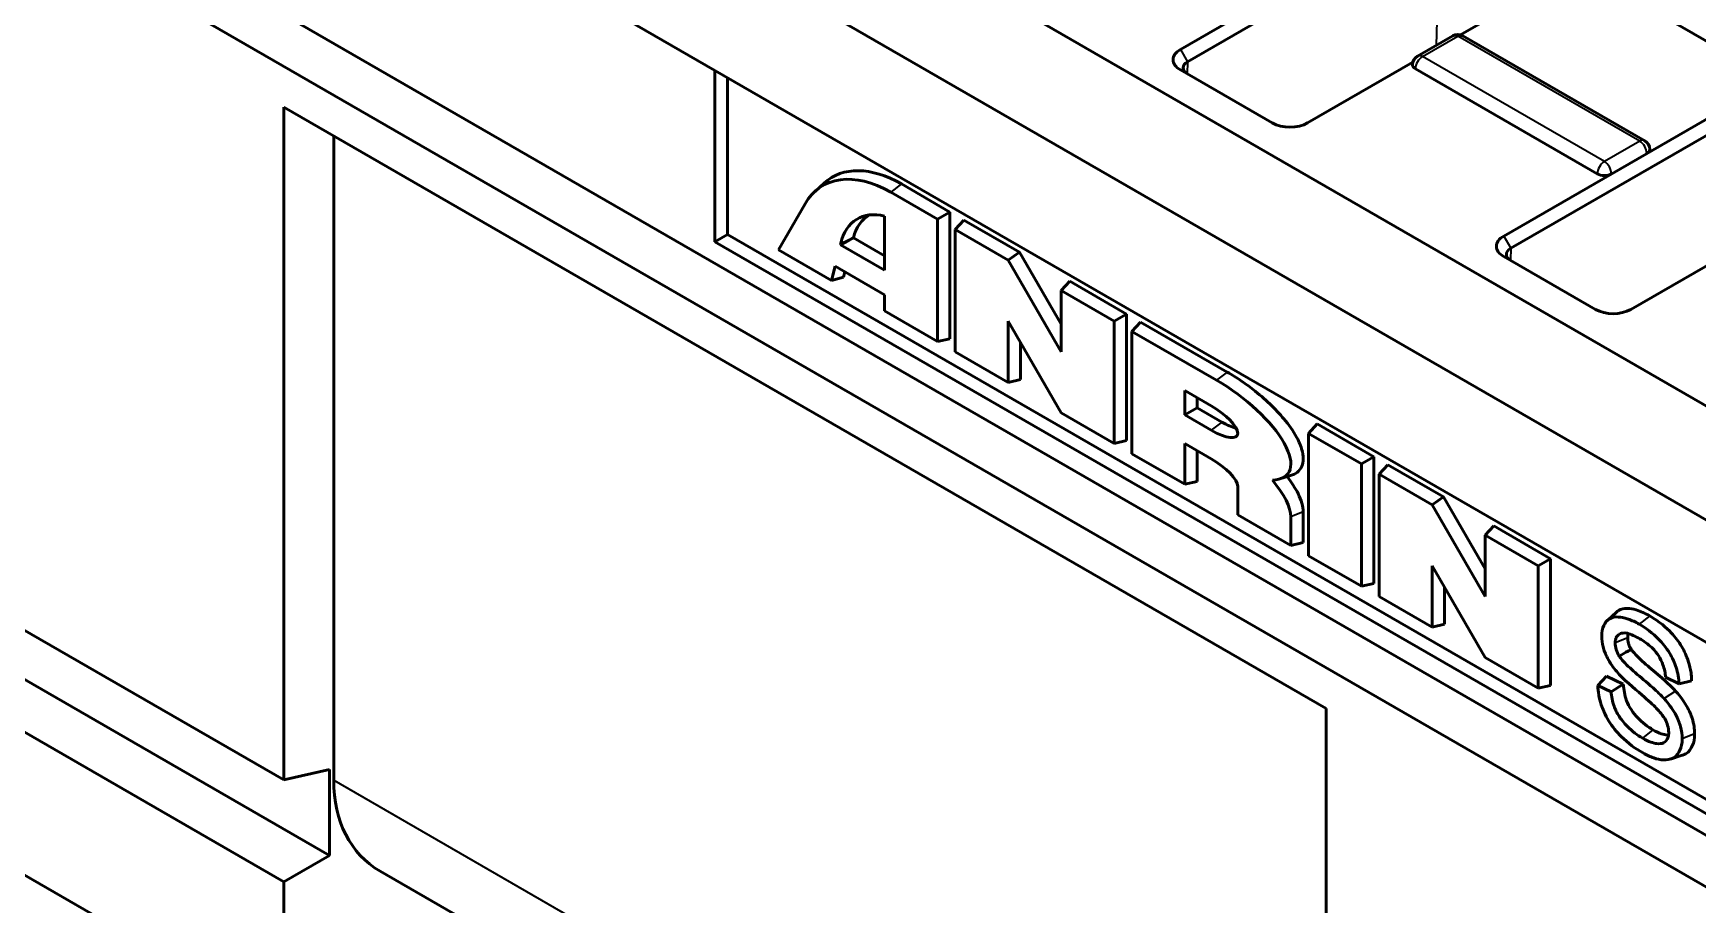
# Model space of a CAD drawing. Header units: millimetres. Extents: x 0 to 3089, y -40 to 1485.
# Drawn here: x 123.6 to 290.1, y 285.1 to 372.3 of the extents above; entities that cross this region are included whole.
import ezdxf

# ---------------------------------------------------------------- set-up
doc = ezdxf.new("R2010")
doc.units = ezdxf.units.MM
doc.header["$LTSCALE"] = 2.5
doc.layers.add('Sichtbar (ISO)', color=7, linetype='Continuous', lineweight=50)
doc.layers.add('Sichtbar schmal (ISO)', color=7, linetype='Continuous', lineweight=35)

msp = doc.modelspace()

# ---------------------------------------------------------------- linework, layer by layer
at = {"layer": 'Sichtbar (ISO)'}
for p, q in [((491.165, 255.995), (149.455, 453.281)), ((465.444, 234.307), (110.83, 439.043)), ((454.484, 229.204), (100.93, 433.328)), ((118.608, 410.874), (436.806, 227.162)), ((436.806, 207.844), (123.091, 388.967)), ((436.806, 202.667), (118.608, 386.379)), ((263.653, 385.308), (238.374, 370.713)), ((264.36, 384.083), (239.081, 369.488)), ((266.387, 372.189), (276.381, 377.959)), ((265.628, 372.089), (262.092, 370.048)), ((266.628, 372.089), (284.836, 361.577)), ((191.793, 351.474), (191.793, 368.62)), ((238.374, 368.671), (247.566, 363.364)), ((251.102, 363.364), (261.627, 369.441)), ((280.093, 358.261), (261.885, 368.773)), ((193.041, 367.9), (193.041, 352.194)), ((296.003, 366.63), (270.724, 352.035)), ((148.66, 364.946), (252.958, 304.73)), ((148.66, 297.585), (148.66, 364.946)), ((296.71, 365.405), (271.431, 350.811)), ((153.651, 362.065), (153.651, 297.562)), ((201.813, 356.512), (202.726, 357.342)), ((210.451, 357.248), (215.315, 354.44)), ((200.809, 355.25), (198.157, 350.657)), ((214.067, 353.719), (209.39, 356.42)), ((208.764, 354.041), (208.764, 348.616)), ((215.315, 354.44), (214.067, 353.719)), ((214.067, 341.472), (214.067, 353.719)), ((215.315, 354.44), (215.315, 341.76)), ((216.709, 353.635), (215.835, 352.699)), ((216.709, 353.635), (222.276, 350.42)), ((191.793, 351.474), (193.041, 352.194)), ((370.691, 248.187), (191.793, 351.474)), ((193.041, 352.194), (370.691, 249.628)), ((205.171, 351.607), (204.345, 351.168)), ((205.645, 351.857), (208.764, 350.057)), ((215.835, 352.699), (215.835, 340.451)), ((221.138, 349.637), (215.835, 352.699)), ((198.157, 350.657), (203.461, 347.596)), ((204.345, 351.168), (204.381, 351.317)), ((208.764, 348.616), (204.345, 351.168)), ((222.276, 350.42), (221.138, 349.637)), ((222.276, 350.42), (226.442, 343.206)), ((270.724, 349.994), (279.917, 344.687)), ((283.452, 344.687), (293.977, 350.763)), ((203.461, 347.596), (203.814, 349.024)), ((203.814, 349.024), (208.764, 346.167)), ((204.802, 348.454), (204.667, 347.908)), ((226.442, 340.451), (221.138, 349.637)), ((204.667, 347.908), (203.461, 347.596)), ((227.315, 347.511), (226.442, 346.575)), ((231.745, 343.513), (226.442, 346.575)), ((226.442, 346.575), (226.442, 340.451)), ((227.315, 347.511), (232.993, 344.233)), ((208.764, 346.167), (208.764, 344.534)), ((208.764, 344.534), (214.067, 341.472)), ((221.138, 337.389), (221.138, 343.513)), ((221.138, 343.513), (226.442, 334.328)), ((232.993, 344.233), (231.745, 343.513)), ((231.745, 331.266), (231.745, 343.513)), ((232.993, 344.233), (232.993, 331.554)), ((234.386, 343.429), (233.513, 342.492)), ((234.386, 343.429), (243.059, 338.422)), ((215.315, 341.76), (214.067, 341.472)), ((241.998, 337.594), (233.513, 342.492)), ((233.513, 342.492), (233.513, 330.245)), ((215.835, 340.451), (221.138, 337.389)), ((222.386, 341.352), (222.386, 337.678)), ((222.386, 337.678), (221.138, 337.389)), ((238.816, 336.573), (241.468, 335.042)), ((238.816, 334.123), (238.816, 336.573)), ((240.064, 334.844), (238.816, 334.123)), ((240.064, 335.853), (240.064, 334.844)), ((240.064, 334.844), (242.528, 333.421)), ((226.442, 334.328), (231.745, 331.266)), ((241.468, 332.592), (238.816, 334.123)), ((252.064, 333.223), (251.19, 332.286)), ((252.064, 333.223), (257.741, 329.945)), ((232.993, 331.554), (231.745, 331.266)), ((256.494, 329.224), (251.19, 332.286)), ((251.19, 332.286), (251.19, 320.039)), ((233.513, 330.245), (238.816, 327.183)), ((238.816, 327.183), (238.816, 331.266)), ((238.816, 331.266), (241.468, 329.735)), ((240.064, 330.545), (240.064, 327.472)), ((257.741, 329.945), (256.494, 329.224)), ((257.741, 329.945), (257.741, 317.265)), ((256.494, 316.977), (256.494, 329.224)), ((259.135, 329.14), (258.261, 328.204)), ((258.261, 328.204), (258.261, 315.956)), ((263.565, 325.142), (258.261, 328.204)), ((259.135, 329.14), (264.703, 325.926)), ((240.064, 327.472), (238.816, 327.183)), ((244.119, 326.979), (244.119, 324.121)), ((249.503, 328.098), (248.328, 327.723)), ((264.703, 325.926), (263.565, 325.142)), ((268.868, 315.956), (263.565, 325.142)), ((264.703, 325.926), (268.868, 318.711)), ((244.119, 324.121), (249.423, 321.059)), ((249.423, 321.059), (249.423, 323.917)), ((250.67, 324.422), (250.67, 321.348)), ((105.35, 322.59), (148.66, 297.585)), ((269.742, 323.016), (268.868, 322.08)), ((274.171, 319.018), (268.868, 322.08)), ((268.868, 322.08), (268.868, 315.956)), ((269.742, 323.016), (275.419, 319.739)), ((250.67, 321.348), (249.423, 321.059)), ((251.19, 320.039), (256.494, 316.977)), ((263.565, 312.894), (263.565, 319.018)), ((263.565, 319.018), (268.868, 309.833)), ((275.419, 319.739), (274.171, 319.018)), ((274.171, 306.771), (274.171, 319.018)), ((275.419, 319.739), (275.419, 307.059)), ((257.741, 317.265), (256.494, 316.977)), ((264.812, 316.857), (264.812, 313.183)), ((153.235, 290.02), (109.924, 315.025)), ((258.261, 315.956), (263.565, 312.894)), ((264.812, 313.183), (263.565, 312.894)), ((281.109, 313.561), (282.022, 314.391)), ((148.66, 287.379), (105.35, 312.384)), ((268.868, 309.833), (274.171, 306.771)), ((275.419, 307.059), (274.171, 306.771)), ((281.006, 307.972), (280.138, 307.051)), ((281.463, 306.416), (280.138, 307.051)), ((281.006, 307.972), (282.688, 307.167)), ((281.463, 306.416), (282.688, 307.167)), ((286.928, 307.872), (288.27, 307.219)), ((288.27, 307.219), (289.524, 307.521)), ((252.958, 304.73), (252.958, 237.369)), ((148.66, 273.09), (98.102, 302.28)), ((288.598, 300.052), (287.422, 299.676)), ((153.235, 298.643), (148.66, 297.585)), ((153.235, 290.02), (153.235, 298.643)), ((148.66, 287.379), (153.235, 290.02)), ((158.28, 288.463), (256.161, 231.951)), ((148.66, 273.09), (148.66, 287.379))]:
    msp.add_line(p, q, dxfattribs=at)
for centre, start, end in [((266.128, 371.223), 60, 120), ((262.592, 369.182), 120, 180), ((284.336, 360.711), 0, 60)]:
    msp.add_arc(centre, 1, start, end, dxfattribs=at)
for centre, major_axis, ratio, start_param, end_param in [((240.142, 369.692), (-2.5, 0), 0.5773503, 5.4977871, 7.0685835), ((240.142, 368.876), (-1.5, 0), 0.5773503, 5.4977871, 7.0685835), ((262.592, 369.182), (-1, 0), 0.5773503, 0, 0.7853982), ((249.334, 364.385), (2.5, 0), 0.5773503, 3.9269908, 5.4977871), ((284.336, 360.711), (1, 0), 0.5773503, 5.4977871, 6.2831853), ((209.39, 345.342), (-6.784, 11.75), 0.5773503, 5.4977871, 6.6049359), ((210.451, 345.954), (-6.916, 11.979), 0.5773503, 5.4977871, 6.4081926), ((280.8, 358.669), (-1, 0), 0.5773503, 0.7853982, 2.3561945), ((210.532, 345.991), (-4.483, 7.764), 0.5773503, 5.7803822, 6.8236048), ((211.592, 346.603), (-4.35, 7.535), 0.5773503, 6.27851, 6.8094062), ((272.492, 351.015), (-2.5, 0), 0.5773503, 5.4977871, 7.0685835), ((272.492, 350.198), (-1.5, 0), 0.5773503, 5.4977871, 7.0685835), ((281.684, 345.707), (2.5, 0), 0.5773503, 3.9269908, 5.4977871), ((241.998, 333.511), (7.144, -5.237), 0.3863409, 5.838782, 8.1299727), ((241.468, 333.817), (2.586, -1.763), 0.3314333, 4.9345986, 8.0761912), ((241.468, 328.51), (-2.586, 1.763), 0.3314333, 3.3638023, 4.9345986), ((241.468, 328.51), (7.702, -5.468), 0.3639964, 0.2528957, 0.947809), ((169.455, 303.951), (-12.465, -14.576), 0.6665317, 5.6211331, 6.4065312)]:
    msp.add_ellipse(centre, major_axis=major_axis, ratio=ratio, start_param=start_param, end_param=end_param, dxfattribs=at)
for points, degree in [([(205.645, 351.857), (205.41, 351.733), (205.171, 351.607)], 2), ([(242.528, 333.421), (243.045, 333.122), (243.544, 332.906), (243.961, 332.795)], 3)]:
    msp.add_open_spline(points, degree=degree, dxfattribs=at)
for points, knots in [([(243.059, 338.422), (243.535, 338.147), (244.014, 337.845), (244.951, 337.205), (245.413, 336.864), (247.038, 335.566), (248.077, 334.548), (249.397, 332.902), (249.81, 332.278), (250.316, 331.281), (250.482, 330.864), (250.656, 330.127), (250.686, 329.82), (250.64, 329.262), (250.568, 329.026), (250.314, 328.576), (250.113, 328.393), (249.765, 328.195), (249.637, 328.141), (249.503, 328.098)], [0, 0, 0, 0, 0.4044689, 0.4044689, 0.7979851, 0.7979851, 1.8092516, 1.8092516, 2.4455922, 2.4455922, 2.8811641, 2.8811641, 3.2280596, 3.2280596, 3.5699612, 3.5699612, 4.0070151, 4.0070151, 4.2331079, 4.2331079, 4.2331079, 4.2331079]), ([(249.047, 327.953), (249.507, 327.364), (249.881, 326.79), (250.311, 325.931), (250.445, 325.606), (250.624, 324.982), (250.67, 324.692), (250.67, 324.422)], [0.1068281, 0.1068281, 0.1068281, 0.1068281, 0.5859288, 0.5859288, 0.8649168, 0.8649168, 1.1257444, 1.1257444, 1.1257444, 1.1257444]), ([(284.277, 313.184), (283.913, 313.394), (283.549, 313.568), (282.754, 313.844), (282.429, 313.887), (281.892, 313.918), (281.59, 313.868), (281.022, 313.548), (280.842, 313.266), (280.601, 312.739), (280.534, 312.379), (280.534, 311.966)], [-0.93273721, -0.93273721, -0.93273721, -0.93273721, -0.83602748, -0.83602748, -0.71732403, -0.71732403, -0.53116248, -0.53116248, -0.30395127, -0.30395127, 0, 0, 0, 0]), ([(282.022, 314.391), (282.08, 314.444), (282.145, 314.494), (282.471, 314.695), (282.77, 314.761), (283.378, 314.753), (283.686, 314.699), (284.431, 314.481), (284.883, 314.274), (285.337, 314.012)], [0.49940364, 0.49940364, 0.49940364, 0.49940364, 0.55247614, 0.55247614, 0.74052831, 0.74052831, 0.90057192, 0.90057192, 1.13171048, 1.13171048, 1.13171048, 1.13171048]), ([(288.27, 307.219), (288.263, 307.479), (288.235, 307.749), (288.136, 308.298), (288.067, 308.571), (287.823, 309.315), (287.614, 309.79), (286.981, 310.849), (286.586, 311.312), (285.623, 312.3), (284.948, 312.796), (284.277, 313.184)], [-1.4077083, -1.4077083, -1.4077083, -1.4077083, -1.2597825, -1.2597825, -1.1165289, -1.1165289, -0.8757501, -0.8757501, -0.5697176, -0.5697176, 0, 0, 0, 0]), ([(285.337, 314.012), (286.33, 313.439), (287.014, 312.821), (287.88, 311.899), (288.236, 311.439), (288.823, 310.447), (289.038, 309.961), (289.33, 309.079), (289.421, 308.688), (289.502, 308.071), (289.513, 307.885), (289.524, 307.521)], [0, 0, 0, 0, 0.8420932, 0.8420932, 1.5275606, 1.5275606, 2.166154, 2.166154, 2.6965474, 2.6965474, 3.0229193, 3.0229193, 3.0229193, 3.0229193]), ([(280.534, 311.966), (280.534, 311.629), (280.579, 311.274), (280.757, 310.597), (280.887, 310.221), (281.365, 309.302), (281.689, 308.848), (282.037, 308.437)], [-0.98161497, -0.98161497, -0.98161497, -0.98161497, -0.62291989, -0.62291989, -0.33310625, -0.33310625, 0, 0, 0, 0]), ([(281.884, 311.298), (281.884, 311.419), (281.895, 311.533), (281.943, 311.739), (281.978, 311.829), (282.122, 312.07), (282.261, 312.175), (282.537, 312.286), (282.728, 312.338), (283.467, 312.181), (283.92, 311.961), (284.333, 311.723)], [-1.5073902, -1.5073902, -1.5073902, -1.5073902, -1.2945616, -1.2945616, -1.0852652, -1.0852652, -0.6556262, -0.6556262, -0.3504148, -0.3504148, 0, 0, 0, 0]), ([(283.206, 312.232), (283.188, 312.189), (283.173, 312.143), (283.141, 312.004), (283.131, 311.907), (283.131, 311.803)], [1.00967994, 1.00967994, 1.00967994, 1.00967994, 1.10300864, 1.10300864, 1.27267536, 1.27267536, 1.27267536, 1.27267536]), ([(283.131, 311.803), (283.131, 311.63), (283.155, 311.447), (283.242, 311.156), (283.28, 311.057), (283.371, 310.86), (283.423, 310.763), (283.481, 310.67)], [0, 0, 0, 0, 0.12669502, 0.12669502, 0.19177567, 0.19177567, 0.25780652, 0.25780652, 0.25780652, 0.25780652]), ([(284.333, 311.723), (284.735, 311.491), (285.161, 311.198), (285.879, 310.509), (286.085, 310.222), (286.398, 309.741), (286.548, 309.435), (286.815, 308.691), (286.894, 308.27), (286.928, 307.872)], [-0.77838503, -0.77838503, -0.77838503, -0.77838503, -0.62400557, -0.62400557, -0.48858141, -0.48858141, -0.27901034, -0.27901034, 0, 0, 0, 0]), ([(282.296, 309.968), (282.227, 310.08), (282.164, 310.195), (282.058, 310.428), (282.014, 310.543), (281.912, 310.883), (281.884, 311.097), (281.884, 311.298)], [-0.30309749, -0.30309749, -0.30309749, -0.30309749, -0.22417488, -0.22417488, -0.14801654, -0.14801654, 0, 0, 0, 0]), ([(283.481, 310.67), (283.382, 310.611), (283.283, 310.552), (282.89, 310.32), (282.59, 310.142), (282.296, 309.968)], [0.15078842, 0.15078842, 0.15078842, 0.15078842, 0.22650855, 0.22650855, 0.45414353, 0.45414353, 0.45414353, 0.45414353]), ([(286.783, 305.725), (286.483, 306.056), (286.052, 306.456), (284.984, 307.411), (284.437, 307.85), (283.43, 308.73), (282.931, 309.189), (282.481, 309.709), (282.375, 309.842), (282.296, 309.968)], [-0.92605034, -0.92605034, -0.92605034, -0.92605034, -0.72661213, -0.72661213, -0.37418769, -0.37418769, -0.08936647, -0.08936647, 0, 0, 0, 0]), ([(283.481, 310.67), (283.548, 310.564), (283.639, 310.452), (283.953, 310.082), (284.311, 309.741), (285.095, 309.025), (285.529, 308.676), (287.301, 307.152), (287.725, 306.706), (287.922, 306.489)], [0.0002768, 0.0002768, 0.0002768, 0.0002768, 0.0751466, 0.0751466, 0.4042929, 0.4042929, 1.0107881, 1.0107881, 2.1418217, 2.1418217, 2.1418217, 2.1418217]), ([(282.037, 308.437), (282.645, 307.711), (283.778, 306.755), (285.167, 305.556), (285.719, 305.063), (285.991, 304.782)], [-0.54579006, -0.54579006, -0.54579006, -0.54579006, -0.2475967, -0.2475967, 0, 0, 0, 0]), ([(280.138, 307.051), (280.146, 306.742), (280.178, 306.422), (280.296, 305.772), (280.38, 305.448), (280.636, 304.685), (280.872, 304.109), (281.604, 302.908), (282.018, 302.394), (283.158, 301.255), (283.933, 300.715), (284.665, 300.292)], [-2.1355107, -2.1355107, -2.1355107, -2.1355107, -1.7937654, -1.7937654, -1.4640738, -1.4640738, -1.0278964, -1.0278964, -0.6207245, -0.6207245, 0, 0, 0, 0]), ([(282.688, 307.167), (282.749, 306.555), (282.808, 306.108), (283.131, 305.243), (283.272, 304.946), (283.714, 304.288), (283.947, 304.019), (284.367, 303.569), (284.621, 303.337), (285.139, 302.93), (285.4, 302.756), (285.661, 302.605)], [0.0842603, 0.0842603, 0.0842603, 0.0842603, 0.5596702, 0.5596702, 0.7847523, 0.7847523, 0.9984182, 0.9984182, 1.2946414, 1.2946414, 1.5859003, 1.5859003, 1.5859003, 1.5859003]), ([(287.922, 306.489), (288.154, 306.229), (288.636, 305.677), (289.323, 304.471), (289.478, 304.068), (289.667, 303.486), (289.732, 303.214), (289.815, 302.689), (289.833, 302.441), (289.833, 302.202)], [0.01153066, 0.01153066, 0.01153066, 0.01153066, 0.19908474, 0.19908474, 0.32490069, 0.32490069, 0.43875394, 0.43875394, 0.54864986, 0.54864986, 0.54864986, 0.54864986]), ([(284.6, 301.777), (284.091, 302.071), (283.587, 302.448), (282.933, 303.116), (282.587, 303.485), (282.064, 304.29), (281.904, 304.614), (281.602, 305.462), (281.509, 305.956), (281.463, 306.416)], [-1.8108661, -1.8108661, -1.8108661, -1.8108661, -0.8995902, -0.8995902, -0.5569492, -0.5569492, -0.3210983, -0.3210983, 0, 0, 0, 0]), ([(288.586, 301.697), (288.586, 302.091), (288.532, 302.507), (288.325, 303.254), (288.176, 303.692), (287.57, 304.774), (287.185, 305.277), (286.783, 305.725)], [-1.2666891, -1.2666891, -1.2666891, -1.2666891, -0.7438183, -0.7438183, -0.3762094, -0.3762094, 0, 0, 0, 0]), ([(285.991, 304.782), (286.157, 304.614), (286.325, 304.431), (286.606, 304.078), (286.73, 303.904), (286.986, 303.464), (287.073, 303.238), (287.203, 302.799), (287.236, 302.561), (287.236, 302.337)], [-0.48137377, -0.48137377, -0.48137377, -0.48137377, -0.37665898, -0.37665898, -0.28927016, -0.28927016, -0.16500754, -0.16500754, 0, 0, 0, 0]), ([(287.236, 302.337), (287.236, 302.207), (287.224, 302.085), (287.175, 301.86), (287.139, 301.76), (287.023, 301.545), (286.917, 301.402), (286.53, 301.213), (286.284, 301.199), (285.716, 301.271), (285.257, 301.398), (284.6, 301.777)], [-2.022155, -2.022155, -2.022155, -2.022155, -1.723525, -1.723525, -1.4268812, -1.4268812, -1.0075757, -1.0075757, -0.5570758, -0.5570758, 0, 0, 0, 0]), ([(284.665, 300.292), (285.025, 300.084), (285.385, 299.913), (286.071, 299.678), (286.392, 299.61), (287.009, 299.579), (287.377, 299.612), (288.063, 300.005), (288.256, 300.317), (288.513, 300.878), (288.586, 301.258), (288.586, 301.697)], [-1.2588598, -1.2588598, -1.2588598, -1.2588598, -1.0177024, -1.0177024, -0.7907668, -0.7907668, -0.5645585, -0.5645585, -0.3227969, -0.3227969, 0, 0, 0, 0]), ([(285.661, 302.605), (286.312, 302.229), (286.761, 302.109), (287.125, 302.073), (287.171, 302.07), (287.217, 302.07)], [0, 0, 0, 0, 0.55270137, 0.55270137, 0.63463144, 0.63463144, 0.63463144, 0.63463144]), ([(289.833, 302.202), (289.833, 301.734), (289.755, 301.328), (289.486, 300.74), (289.289, 300.42), (288.829, 300.14), (288.716, 300.09), (288.598, 300.052)], [0, 0, 0, 0, 0.34379796, 0.34379796, 0.59211239, 0.59211239, 0.66613342, 0.66613342, 0.66613342, 0.66613342])]:
    msp.add_open_spline(points, degree=3, knots=knots, dxfattribs=at)
at = {"layer": 'Sichtbar schmal (ISO)'}
for p, q in [((264.36, 384.083), (263.961, 371.127)), ((262.592, 369.998), (266.128, 372.039)), ((284.336, 361.527), (266.128, 372.039)), ((238.374, 370.713), (239.081, 369.488)), ((280.8, 359.486), (262.592, 369.998)), ((239.081, 369.488), (239.044, 368.285)), ((284.336, 361.527), (280.8, 359.486)), ((210.451, 357.248), (209.39, 356.42)), ((205.171, 351.607), (204.381, 351.317)), ((270.724, 352.035), (271.431, 350.811)), ((271.431, 350.811), (271.394, 349.608)), ((243.059, 338.422), (241.998, 337.594)), ((242.528, 333.421), (241.468, 332.592)), ((250.67, 324.422), (249.423, 323.917)), ((285.337, 314.012), (284.277, 313.184)), ((283.131, 311.803), (281.884, 311.298)), ((287.922, 306.489), (286.783, 305.725)), ((285.661, 302.605), (284.6, 301.777)), ((289.833, 302.202), (288.586, 301.697)), ((153.651, 297.562), (252.958, 240.226))]:
    msp.add_line(p, q, dxfattribs=at)
for centre, major_axis, start_param, end_param in [((266.128, 371.223), (-0.5, 0.866), 5.4977871, 6.2831853), ((266.128, 371.223), (0.5, 0.866), 0, 0.7853982), ((262.592, 369.182), (0.5, 0.866), 0.7853982, 2.3561945), ((262.592, 369.182), (-0.5, 0.866), 5.4977871, 6.2831853), ((284.336, 360.711), (0.5, 0.866), 0, 0.7853982), ((284.336, 360.711), (-0.5, 0.866), 3.9269908, 5.4977871), ((280.8, 358.669), (-0.5, -0.866), 3.9269908, 5.4977871), ((280.8, 358.669), (-0.5, 0.866), 3.9269908, 5.4977871)]:
    msp.add_ellipse(centre, major_axis=major_axis, ratio=0.5773503, start_param=start_param, end_param=end_param, dxfattribs=at)

doc.saveas('drawing.dxf')
